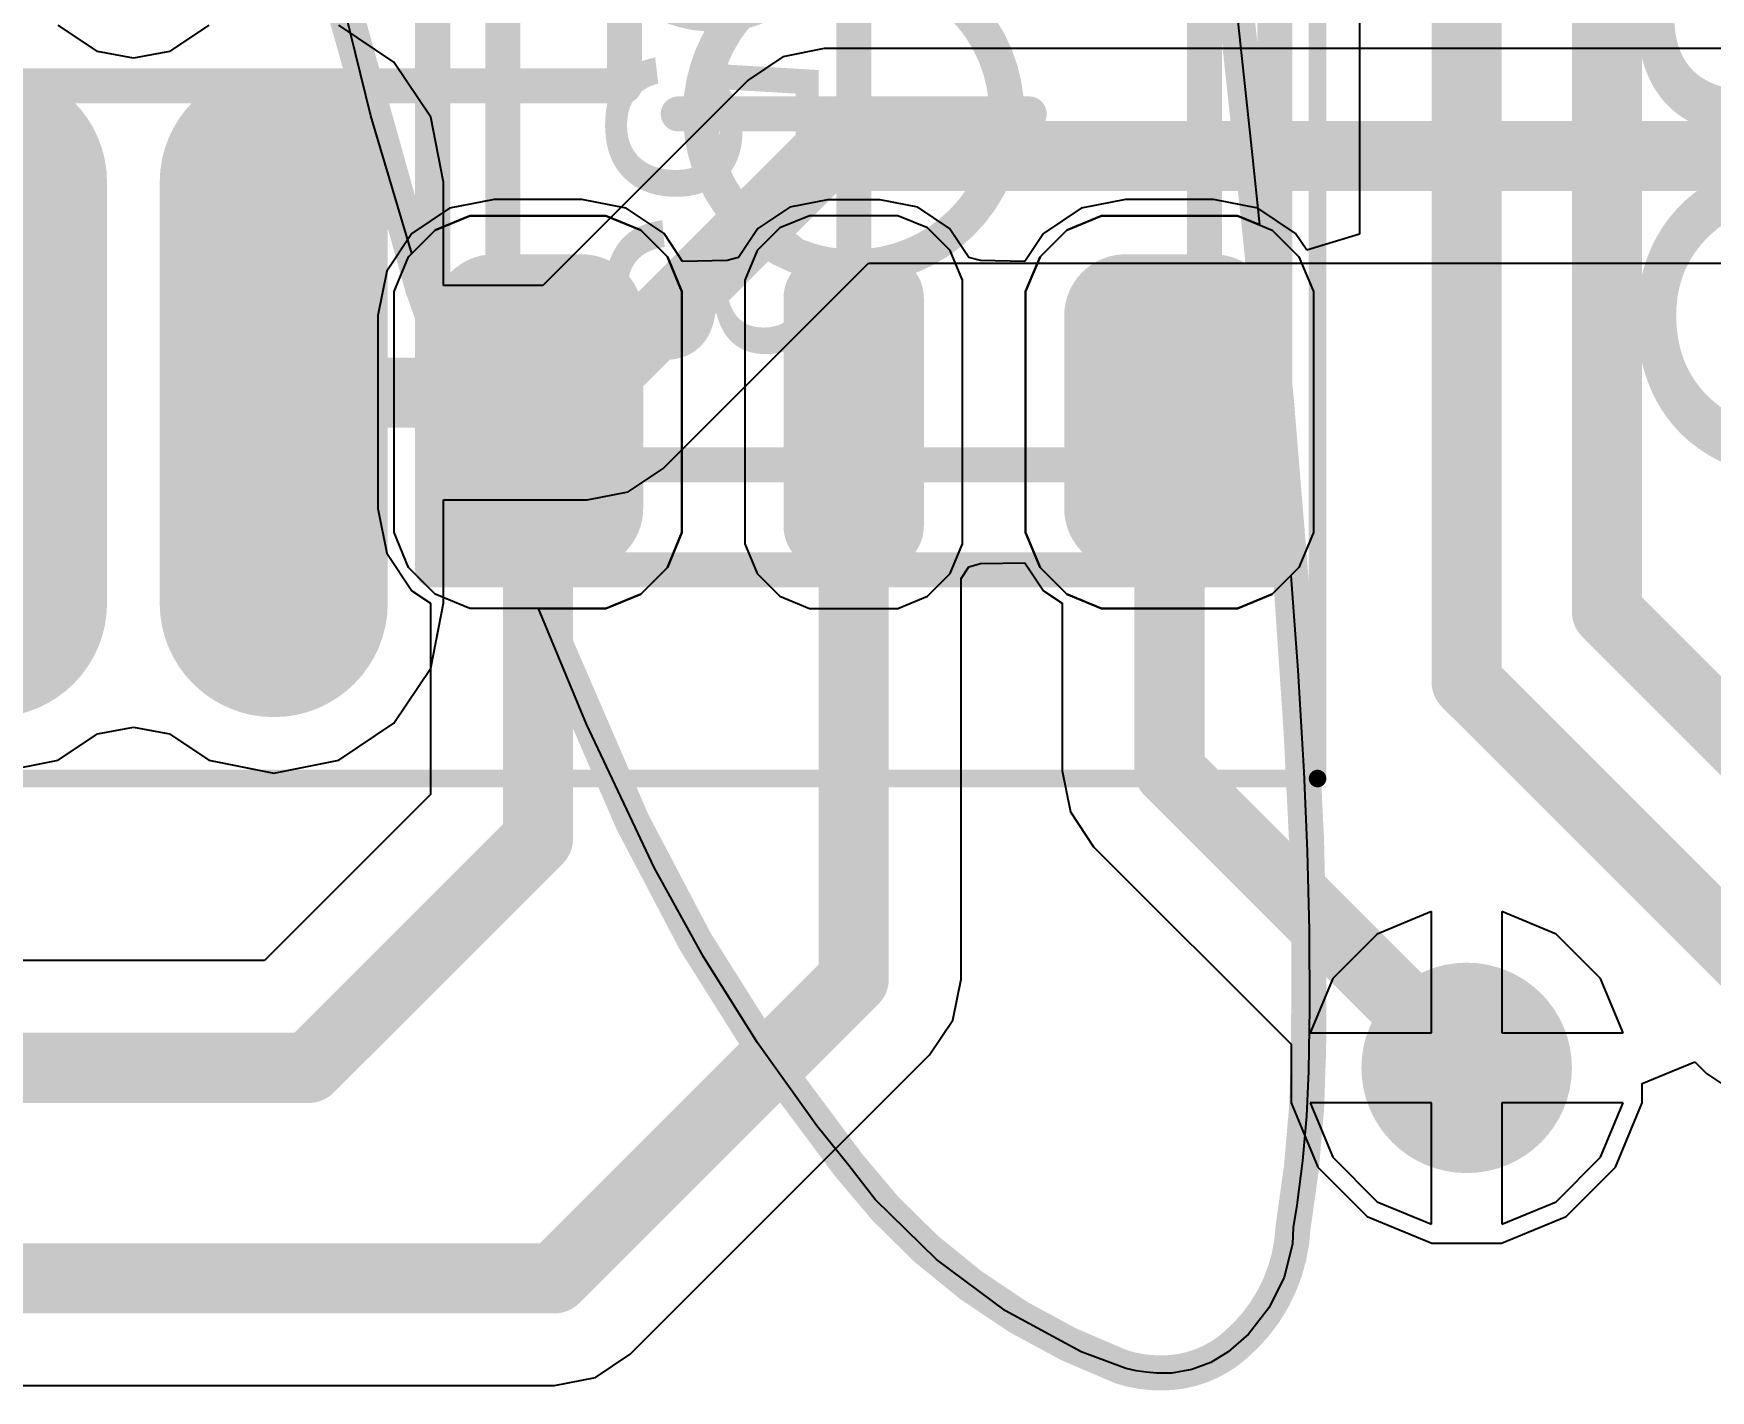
# Model space of a CAD drawing. Header units: inches. Extents: x -52 to 109, y 0 to 35.
# Drawn here: x 70.915 to 75.695, y 3.48 to 7.349 of the extents above; entities that cross this region are included whole.
import ezdxf

# ---------------------------------------------------------------- set-up
doc = ezdxf.new("R2010")
doc.units = ezdxf.units.IN
for name, color, linetype in [('Bottom 3D Body', 216, 'Continuous'), ('Bottom Courtyard', 56, 'Continuous'), ('Bottom Layer', 5, 'Continuous'), ('Bottom Overlay', 54, 'Continuous'), ('Bottom Paste', 16, 'Continuous'), ('Bottom Solder', 6, 'Continuous'), ('Mechanical 1', 6, 'Continuous'), ('Mechanical 4', 56, 'Continuous'), ('Top Component Outline', 56, 'Continuous'), ('Top Courtyard', 56, 'Continuous'), ('Top Layer', 1, 'Continuous'), ('Top Overlay', 2, 'Continuous'), ('Top Paste', 8, 'Continuous'), ('Top Solder', 216, 'Continuous'), ('Via Holes', 16, 'Continuous')]:
    doc.layers.add(name, color=color, linetype=linetype)
doc.styles.add('Arial', font='', dxfattribs={"height": 0.2})
doc.styles.get('Arial').set_extended_font_data('Arial')

# ---------------------------------------------------------------- blocks, each defined once
blk = doc.blocks.new('APA_RGB_LED_2020_380')
at = {"layer": 'Top Layer'}
h = blk.add_hatch(color=1, dxfattribs=at)
edge = h.paths.add_edge_path()
edge.add_arc((-1.125, 1.025), 0.125, 90, 180)
edge.add_line((-1.25, 1.025), (-1.25, 0.775))
edge.add_arc((-1.125, 0.775), 0.125, 180, 270)
edge.add_line((-1.125, 0.65), (-0.575, 0.65))
edge.add_arc((-0.575, 0.775), 0.125, 270, 360)
edge.add_line((-0.45, 0.775), (-0.45, 1.025))
edge.add_arc((-0.575, 1.025), 0.125, 0, 90)
edge.add_line((-0.575, 1.15), (-1.125, 1.15))
h = blk.add_hatch(color=1, dxfattribs=at)
edge = h.paths.add_edge_path()
edge.add_arc((0.575, 1.025), 0.125, 90, 180)
edge.add_line((0.45, 1.025), (0.45, 0.775))
edge.add_arc((0.575, 0.775), 0.125, 180, 270)
edge.add_line((0.575, 0.65), (1.125, 0.65))
edge.add_arc((1.125, 0.775), 0.125, 270, 360)
edge.add_line((1.25, 0.775), (1.25, 1.025))
edge.add_arc((1.125, 1.025), 0.125, 0, 90)
edge.add_line((1.125, 1.15), (0.575, 1.15))
h = blk.add_hatch(color=1, dxfattribs=at)
edge = h.paths.add_edge_path()
edge.add_arc((-1.175, 0.075), 0.075, 90, 180)
edge.add_line((-1.25, 0.075), (-1.25, -0.075))
edge.add_arc((-1.175, -0.075), 0.075, 180, 270)
edge.add_line((-1.175, -0.15), (-0.525, -0.15))
edge.add_arc((-0.525, -0.075), 0.075, 270, 360)
edge.add_line((-0.45, -0.075), (-0.45, 0.075))
edge.add_arc((-0.525, 0.075), 0.075, 0, 90)
edge.add_line((-0.525, 0.15), (-1.175, 0.15))
h = blk.add_hatch(color=1, dxfattribs=at)
edge = h.paths.add_edge_path()
edge.add_arc((0.525, 0.075), 0.075, 90, 180)
edge.add_line((0.45, 0.075), (0.45, -0.075))
edge.add_arc((0.525, -0.075), 0.075, 180, 270)
edge.add_line((0.525, -0.15), (1.175, -0.15))
edge.add_arc((1.175, -0.075), 0.075, 270, 360)
edge.add_line((1.25, -0.075), (1.25, 0.075))
edge.add_arc((1.175, 0.075), 0.075, 0, 90)
edge.add_line((1.175, 0.15), (0.525, 0.15))
blk.add_hatch(color=1, dxfattribs=at).paths.add_polyline_path([(-1.25, -0.65), (-0.45, -0.65), (-0.45, -1.15), (-1.25, -1.15)])
h = blk.add_hatch(color=1, dxfattribs=at)
edge = h.paths.add_edge_path()
edge.add_arc((0.575, -0.775), 0.125, 90, 180)
edge.add_line((0.45, -0.775), (0.45, -1.025))
edge.add_arc((0.575, -1.025), 0.125, 180, 270)
edge.add_line((0.575, -1.15), (1.125, -1.15))
edge.add_arc((1.125, -1.025), 0.125, 270, 360)
edge.add_line((1.25, -1.025), (1.25, -0.775))
edge.add_arc((1.125, -0.775), 0.125, 0, 90)
edge.add_line((1.125, -0.65), (0.575, -0.65))
at = {"layer": 'Top Paste'}
h = blk.add_hatch(color=8, dxfattribs=at)
edge = h.paths.add_edge_path()
edge.add_arc((-1.125, 1.025), 0.125, 90, 180)
edge.add_line((-1.25, 1.025), (-1.25, 0.775))
edge.add_arc((-1.125, 0.775), 0.125, 180, 270)
edge.add_line((-1.125, 0.65), (-0.575, 0.65))
edge.add_arc((-0.575, 0.775), 0.125, 270, 360)
edge.add_line((-0.45, 0.775), (-0.45, 1.025))
edge.add_arc((-0.575, 1.025), 0.125, 0, 90)
edge.add_line((-0.575, 1.15), (-1.125, 1.15))
h = blk.add_hatch(color=8, dxfattribs=at)
edge = h.paths.add_edge_path()
edge.add_arc((0.575, 1.025), 0.125, 90, 180)
edge.add_line((0.45, 1.025), (0.45, 0.775))
edge.add_arc((0.575, 0.775), 0.125, 180, 270)
edge.add_line((0.575, 0.65), (1.125, 0.65))
edge.add_arc((1.125, 0.775), 0.125, 270, 360)
edge.add_line((1.25, 0.775), (1.25, 1.025))
edge.add_arc((1.125, 1.025), 0.125, 0, 90)
edge.add_line((1.125, 1.15), (0.575, 1.15))
h = blk.add_hatch(color=8, dxfattribs=at)
edge = h.paths.add_edge_path()
edge.add_arc((-1.175, 0.075), 0.075, 90, 180)
edge.add_line((-1.25, 0.075), (-1.25, -0.075))
edge.add_arc((-1.175, -0.075), 0.075, 180, 270)
edge.add_line((-1.175, -0.15), (-0.525, -0.15))
edge.add_arc((-0.525, -0.075), 0.075, 270, 360)
edge.add_line((-0.45, -0.075), (-0.45, 0.075))
edge.add_arc((-0.525, 0.075), 0.075, 0, 90)
edge.add_line((-0.525, 0.15), (-1.175, 0.15))
h = blk.add_hatch(color=8, dxfattribs=at)
edge = h.paths.add_edge_path()
edge.add_arc((0.525, 0.075), 0.075, 90, 180)
edge.add_line((0.45, 0.075), (0.45, -0.075))
edge.add_arc((0.525, -0.075), 0.075, 180, 270)
edge.add_line((0.525, -0.15), (1.175, -0.15))
edge.add_arc((1.175, -0.075), 0.075, 270, 360)
edge.add_line((1.25, -0.075), (1.25, 0.075))
edge.add_arc((1.175, 0.075), 0.075, 0, 90)
edge.add_line((1.175, 0.15), (0.525, 0.15))
blk.add_hatch(color=8, dxfattribs=at).paths.add_polyline_path([(-1.25, -0.65), (-0.45, -0.65), (-0.45, -1.15), (-1.25, -1.15)])
h = blk.add_hatch(color=8, dxfattribs=at)
edge = h.paths.add_edge_path()
edge.add_arc((0.575, -0.775), 0.125, 90, 180)
edge.add_line((0.45, -0.775), (0.45, -1.025))
edge.add_arc((0.575, -1.025), 0.125, 180, 270)
edge.add_line((0.575, -1.15), (1.125, -1.15))
edge.add_arc((1.125, -1.025), 0.125, 270, 360)
edge.add_line((1.25, -1.025), (1.25, -0.775))
edge.add_arc((1.125, -0.775), 0.125, 0, 90)
edge.add_line((1.125, -0.65), (0.575, -0.65))
at = {"layer": 'Top Solder'}
h = blk.add_hatch(color=216, dxfattribs=at)
edge = h.paths.add_edge_path()
edge.add_arc((-1.125, 1.025), 0.175, 90, 180)
edge.add_line((-1.3, 1.025), (-1.3, 0.775))
edge.add_arc((-1.125, 0.775), 0.175, 180, 270)
edge.add_line((-1.125, 0.6), (-0.575, 0.6))
edge.add_arc((-0.575, 0.775), 0.175, 270, 360)
edge.add_line((-0.4, 0.775), (-0.4, 1.025))
edge.add_arc((-0.575, 1.025), 0.175, 0, 90)
edge.add_line((-0.575, 1.2), (-1.125, 1.2))
h = blk.add_hatch(color=216, dxfattribs=at)
edge = h.paths.add_edge_path()
edge.add_arc((0.575, 1.025), 0.175, 90, 180)
edge.add_line((0.4, 1.025), (0.4, 0.775))
edge.add_arc((0.575, 0.775), 0.175, 180, 270)
edge.add_line((0.575, 0.6), (1.125, 0.6))
edge.add_arc((1.125, 0.775), 0.175, 270, 360)
edge.add_line((1.3, 0.775), (1.3, 1.025))
edge.add_arc((1.125, 1.025), 0.175, 0, 90)
edge.add_line((1.125, 1.2), (0.575, 1.2))
h = blk.add_hatch(color=216, dxfattribs=at)
edge = h.paths.add_edge_path()
edge.add_arc((-1.175, 0.075), 0.125, 90, 180)
edge.add_line((-1.3, 0.075), (-1.3, -0.075))
edge.add_arc((-1.175, -0.075), 0.125, 180, 270)
edge.add_line((-1.175, -0.2), (-0.525, -0.2))
edge.add_arc((-0.525, -0.075), 0.125, 270, 360)
edge.add_line((-0.4, -0.075), (-0.4, 0.075))
edge.add_arc((-0.525, 0.075), 0.125, 0, 90)
edge.add_line((-0.525, 0.2), (-1.175, 0.2))
h = blk.add_hatch(color=216, dxfattribs=at)
edge = h.paths.add_edge_path()
edge.add_arc((0.525, 0.075), 0.125, 90, 180)
edge.add_line((0.4, 0.075), (0.4, -0.075))
edge.add_arc((0.525, -0.075), 0.125, 180, 270)
edge.add_line((0.525, -0.2), (1.175, -0.2))
edge.add_arc((1.175, -0.075), 0.125, 270, 360)
edge.add_line((1.3, -0.075), (1.3, 0.075))
edge.add_arc((1.175, 0.075), 0.125, 0, 90)
edge.add_line((1.175, 0.2), (0.525, 0.2))
blk.add_hatch(color=216, dxfattribs=at).paths.add_polyline_path([(-1.3, -0.6), (-0.4, -0.6), (-0.4, -1.2), (-1.3, -1.2)])
h = blk.add_hatch(color=216, dxfattribs=at)
edge = h.paths.add_edge_path()
edge.add_arc((0.575, -0.775), 0.175, 90, 180)
edge.add_line((0.4, -0.775), (0.4, -1.025))
edge.add_arc((0.575, -1.025), 0.175, 180, 270)
edge.add_line((0.575, -1.2), (1.125, -1.2))
edge.add_arc((1.125, -1.025), 0.175, 270, 360)
edge.add_line((1.3, -1.025), (1.3, -0.775))
edge.add_arc((1.125, -0.775), 0.175, 0, 90)
edge.add_line((1.125, -0.6), (0.575, -0.6))
at = {"layer": 'Top Component Outline'}
for points in [[(1, 1, 0.1, 0.1, 0), (-1, 1, 0.1, 0.1, 0)], [(-1, -1, 0.1, 0.1, 0), (-1, 1, 0.1, 0.1, 0)], [(1, -1, 0.1, 0.1, 0), (1, 1, 0.1, 0.1, 0)], [(1, -1, 0.1, 0.1, 0), (-1, -1, 0.1, 0.1, 0)]]:
    blk.add_lwpolyline(points, format="xyseb", dxfattribs=at)
for points in [[(-1.025, 1, 0.05, 0.05, 1), (-0.975, 1, 0.05, 0.05, 1)], [(-1.025, 1, 0.05, 0.05, 1), (-0.975, 1, 0.05, 0.05, 1)], [(0.975, 1, 0.05, 0.05, 1), (1.025, 1, 0.05, 0.05, 1)], [(0.975, 1, 0.05, 0.05, 1), (1.025, 1, 0.05, 0.05, 1)], [(-1.025, -1, 0.05, 0.05, 1), (-0.975, -1, 0.05, 0.05, 1)], [(-1.025, -1, 0.05, 0.05, 1), (-0.975, -1, 0.05, 0.05, 1)], [(0.975, -1, 0.05, 0.05, 1), (1.025, -1, 0.05, 0.05, 1)], [(0.975, -1, 0.05, 0.05, 1), (1.025, -1, 0.05, 0.05, 1)]]:
    blk.add_lwpolyline(points, format="xyseb", close=True, dxfattribs=at)
at = {"layer": 'Top Courtyard'}
for points in [[(-1.3, -1.2, 0.1, 0.1, 0), (-1.3, 1.2, 0.1, 0.1, 0)], [(1.3, 1.2, 0.1, 0.1, 0), (-1.3, 1.2, 0.1, 0.1, 0)], [(1.3, -1.2, 0.1, 0.1, 0), (1.3, 1.2, 0.1, 0.1, 0)], [(0, -0.5, 0.1, 0.1, 0), (0, 0.5, 0.1, 0.1, 0)], [(0.5, 0, 0.1, 0.1, 0), (-0.5, 0, 0.1, 0.1, 0)], [(1.3, -1.2, 0.1, 0.1, 0), (-1.3, -1.2, 0.1, 0.1, 0)]]:
    blk.add_lwpolyline(points, format="xyseb", dxfattribs=at)
for points in [[(-1.325, 1.2, 0.05, 0.05, 1), (-1.275, 1.2, 0.05, 0.05, 1)], [(-1.325, 1.2, 0.05, 0.05, 1), (-1.275, 1.2, 0.05, 0.05, 1)], [(1.275, 1.2, 0.05, 0.05, 1), (1.325, 1.2, 0.05, 0.05, 1)], [(1.275, 1.2, 0.05, 0.05, 1), (1.325, 1.2, 0.05, 0.05, 1)], [(-0.025, 0.5, 0.05, 0.05, 1), (0.025, 0.5, 0.05, 0.05, 1)], [(-0.525, 0, 0.05, 0.05, 1), (-0.475, 0, 0.05, 0.05, 1)], [(0.475, 0, 0.05, 0.05, 1), (0.525, 0, 0.05, 0.05, 1)], [(-0.025, -0.5, 0.05, 0.05, 1), (0.025, -0.5, 0.05, 0.05, 1)], [(-1.325, -1.2, 0.05, 0.05, 1), (-1.275, -1.2, 0.05, 0.05, 1)], [(-1.325, -1.2, 0.05, 0.05, 1), (-1.275, -1.2, 0.05, 0.05, 1)], [(1.275, -1.2, 0.05, 0.05, 1), (1.325, -1.2, 0.05, 0.05, 1)], [(1.275, -1.2, 0.05, 0.05, 1), (1.325, -1.2, 0.05, 0.05, 1)]]:
    blk.add_lwpolyline(points, format="xyseb", close=True, dxfattribs=at)
at = {"layer": 'Top Overlay'}
for p, q in [((-1.2929, 1.2689), (-1.1937, 1.31)), ((-1.1937, 1.31), (-1.14, 1.31)), ((-1.14, 1.31), (-1.14, 1.31)), ((-1.14, 1.31), (-0.56, 1.31)), ((-0.56, 1.31), (-0.5063, 1.31)), ((-0.5063, 1.31), (-0.4071, 1.2689)), ((0.4071, 1.2689), (0.5063, 1.31)), ((0.5063, 1.31), (0.56, 1.31)), ((0.56, 1.31), (0.56, 1.31)), ((0.56, 1.31), (1.14, 1.31)), ((1.14, 1.31), (1.1937, 1.31)), ((1.1937, 1.31), (1.2929, 1.2689)), ((-1.3689, 1.1929), (-1.2929, 1.2689)), ((-0.4071, 1.2689), (-0.3311, 1.1929)), ((0.3311, 1.1929), (0.4071, 1.2689)), ((1.2929, 1.2689), (1.3689, 1.1929)), ((-1.41, 1.0937), (-1.3689, 1.1929)), ((-0.3311, 1.1929), (-0.29, 1.0937)), ((0.29, 1.0937), (0.3311, 1.1929)), ((1.3689, 1.1929), (1.41, 1.0937)), ((-1.41, 1.04), (-1.41, 1.0937)), ((-0.29, 1.0937), (-0.29, 1.04)), ((0.29, 1.04), (0.29, 1.0937)), ((1.41, 1.0937), (1.41, 1.04)), ((-1.41, 0.76), (-1.41, 1.04)), ((-0.29, 1.04), (-0.29, 1.04)), ((-0.29, 1.04), (-0.29, 0.76)), ((0.29, 0.76), (0.29, 1.04)), ((1.41, 1.04), (1.41, 1.04)), ((1.41, 1.04), (1.41, 0.76)), ((-1.41, 0.76), (-1.41, 0.76)), ((-1.41, 0.7063), (-1.41, 0.76)), ((-0.29, 0.76), (-0.29, 0.7063)), ((0.29, 0.76), (0.29, 0.76)), ((0.29, 0.7063), (0.29, 0.76)), ((1.41, 0.76), (1.41, 0.7063)), ((-1.3689, 0.6071), (-1.41, 0.7063)), ((-0.29, 0.7063), (-0.3311, 0.6071)), ((0.3311, 0.6071), (0.29, 0.7063)), ((1.41, 0.7063), (1.3689, 0.6071)), ((-1.2929, 0.5311), (-1.3689, 0.6071)), ((-0.3311, 0.6071), (-0.4071, 0.5311)), ((0.4071, 0.5311), (0.3311, 0.6071)), ((1.3689, 0.6071), (1.2929, 0.5311)), ((-1.1937, 0.49), (-1.2929, 0.5311)), ((-0.4071, 0.5311), (-0.5063, 0.49)), ((0.5063, 0.49), (0.4071, 0.5311)), ((1.2929, 0.5311), (1.1937, 0.49)), ((-1.14, 0.49), (-1.1937, 0.49)), ((-0.56, 0.49), (-1.14, 0.49)), ((-0.5063, 0.49), (-0.56, 0.49)), ((-0.56, 0.49), (-0.56, 0.49)), ((0.56, 0.49), (0.5063, 0.49)), ((1.14, 0.49), (0.56, 0.49)), ((1.1937, 0.49), (1.14, 0.49)), ((1.14, 0.49), (1.14, 0.49)), ((-1.2258, 0.31), (-1.3103, 0.275)), ((-1.18, 0.31), (-1.2258, 0.31)), ((-0.52, 0.31), (-1.18, 0.31)), ((-0.4742, 0.31), (-0.52, 0.31)), ((-0.52, 0.31), (-0.52, 0.31)), ((-0.3897, 0.275), (-0.4742, 0.31)), ((0.4743, 0.31), (0.3897, 0.275)), ((0.52, 0.31), (0.4743, 0.31)), ((1.18, 0.31), (0.52, 0.31)), ((1.2258, 0.31), (1.18, 0.31)), ((1.18, 0.31), (1.18, 0.31)), ((1.3103, 0.275), (1.2258, 0.31)), ((-1.3103, 0.275), (-1.375, 0.2103)), ((-0.325, 0.2103), (-0.3897, 0.275)), ((0.3897, 0.275), (0.325, 0.2103)), ((1.375, 0.2103), (1.3103, 0.275)), ((-1.375, 0.2103), (-1.41, 0.1257)), ((-0.29, 0.1257), (-0.325, 0.2103)), ((0.325, 0.2103), (0.29, 0.1257)), ((1.41, 0.1257), (1.375, 0.2103)), ((-1.41, 0.1257), (-1.41, 0.08)), ((-0.29, 0.08), (-0.29, 0.1257)), ((0.29, 0.1257), (0.29, 0.08)), ((1.41, 0.08), (1.41, 0.1257)), ((-1.41, 0.08), (-1.41, -0.08)), ((-1.41, 0.08), (-1.41, 0.08)), ((-0.29, -0.08), (-0.29, 0.08)), ((0.29, 0.08), (0.29, -0.08)), ((0.29, 0.08), (0.29, 0.08)), ((1.41, -0.08), (1.41, 0.08)), ((-1.41, -0.08), (-1.41, -0.1258)), ((-0.29, -0.1258), (-0.29, -0.08)), ((-0.29, -0.08), (-0.29, -0.08)), ((0.29, -0.08), (0.29, -0.1258)), ((1.41, -0.1258), (1.41, -0.08)), ((1.41, -0.08), (1.41, -0.08)), ((-1.41, -0.1258), (-1.375, -0.2103)), ((-0.325, -0.2103), (-0.29, -0.1258)), ((0.29, -0.1258), (0.325, -0.2103)), ((1.375, -0.2103), (1.41, -0.1258)), ((-1.375, -0.2103), (-1.3103, -0.275)), ((-0.3897, -0.275), (-0.325, -0.2103)), ((0.325, -0.2103), (0.3897, -0.275)), ((1.3103, -0.275), (1.375, -0.2103)), ((-1.3103, -0.275), (-1.2258, -0.31)), ((-0.4742, -0.31), (-0.3897, -0.275)), ((0.3897, -0.275), (0.4743, -0.31)), ((1.2258, -0.31), (1.3103, -0.275)), ((-1.2258, -0.31), (-1.18, -0.31)), ((-1.18, -0.31), (-1.18, -0.31)), ((-1.18, -0.31), (-0.52, -0.31)), ((-0.52, -0.31), (-0.4742, -0.31)), ((0.4743, -0.31), (0.52, -0.31)), ((0.52, -0.31), (0.52, -0.31)), ((0.52, -0.31), (1.18, -0.31)), ((1.18, -0.31), (1.2258, -0.31)), ((-1.41, -1.31), (-1.41, -0.49)), ((-1.41, -0.49), (-0.29, -0.49)), ((-0.29, -0.49), (-0.29, -1.31)), ((0.4071, -0.5311), (0.5063, -0.49)), ((0.5063, -0.49), (0.56, -0.49)), ((0.56, -0.49), (0.56, -0.49)), ((0.56, -0.49), (1.14, -0.49)), ((1.14, -0.49), (1.1937, -0.49)), ((1.1937, -0.49), (1.2929, -0.5311)), ((0.3311, -0.6071), (0.4071, -0.5311)), ((1.2929, -0.5311), (1.3689, -0.6071)), ((0.29, -0.7063), (0.3311, -0.6071)), ((1.3689, -0.6071), (1.41, -0.7063)), ((0.29, -0.76), (0.29, -0.7063)), ((1.41, -0.7063), (1.41, -0.76)), ((0.29, -1.04), (0.29, -0.76)), ((1.41, -0.76), (1.41, -0.76)), ((1.41, -0.76), (1.41, -1.04)), ((0.29, -1.04), (0.29, -1.04)), ((0.29, -1.0937), (0.29, -1.04)), ((1.41, -1.04), (1.41, -1.0937)), ((0.3311, -1.1929), (0.29, -1.0937)), ((1.41, -1.0937), (1.3689, -1.1929)), ((0.4071, -1.2689), (0.3311, -1.1929)), ((1.3689, -1.1929), (1.2929, -1.2689)), ((0.5063, -1.31), (0.4071, -1.2689)), ((1.2929, -1.2689), (1.1937, -1.31)), ((-0.29, -1.31), (-1.41, -1.31)), ((0.56, -1.31), (0.5063, -1.31)), ((1.14, -1.31), (0.56, -1.31)), ((1.1937, -1.31), (1.14, -1.31)), ((1.14, -1.31), (1.14, -1.31))]:
    blk.add_line(p, q, dxfattribs=at)
at = {"layer": 'Top Courtyard', "style": 'Arial'}
blk.add_text('D53', height=0.6, dxfattribs=at).set_placement((-0.8, -0.7))
blk = doc.blocks.new('TQFP80P1200X1200X120_44N_B_447')
at = {"layer": 'Bottom Layer'}
h = blk.add_hatch(color=5, dxfattribs=at)
edge = h.paths.add_edge_path()
edge.add_arc((5.275, 4), 0.275, 90, 270)
edge.add_line((5.275, 3.725), (6.475, 3.725))
edge.add_arc((6.475, 4), 0.275, 270, 450)
edge.add_line((6.475, 4.275), (5.275, 4.275))
h = blk.add_hatch(color=5, dxfattribs=at)
edge = h.paths.add_edge_path()
edge.add_arc((5.275, 3.2), 0.275, 90, 270)
edge.add_line((5.275, 2.925), (6.475, 2.925))
edge.add_arc((6.475, 3.2), 0.275, 270, 450)
edge.add_line((6.475, 3.475), (5.275, 3.475))
at = {"layer": 'Bottom Paste'}
h = blk.add_hatch(color=16, dxfattribs=at)
edge = h.paths.add_edge_path()
edge.add_arc((5.275, 4), 0.275, 90, 270)
edge.add_line((5.275, 3.725), (6.475, 3.725))
edge.add_arc((6.475, 4), 0.275, 270, 450)
edge.add_line((6.475, 4.275), (5.275, 4.275))
h = blk.add_hatch(color=16, dxfattribs=at)
edge = h.paths.add_edge_path()
edge.add_arc((5.275, 3.2), 0.275, 90, 270)
edge.add_line((5.275, 2.925), (6.475, 2.925))
edge.add_arc((6.475, 3.2), 0.275, 270, 450)
edge.add_line((6.475, 3.475), (5.275, 3.475))
at = {"layer": 'Bottom Solder'}
h = blk.add_hatch(color=6, dxfattribs=at)
edge = h.paths.add_edge_path()
edge.add_arc((5.275, 4), 0.325, 90, 270)
edge.add_line((5.275, 3.675), (6.475, 3.675))
edge.add_arc((6.475, 4), 0.325, 270, 450)
edge.add_line((6.475, 4.325), (5.275, 4.325))
h = blk.add_hatch(color=6, dxfattribs=at)
edge = h.paths.add_edge_path()
edge.add_arc((5.275, 3.2), 0.325, 90, 270)
edge.add_line((5.275, 2.875), (6.475, 2.875))
edge.add_arc((6.475, 3.2), 0.325, 270, 450)
edge.add_line((6.475, 3.525), (5.275, 3.525))
at = {"layer": 'Bottom 3D Body'}
for points in [[(5, 5, 0.1, 0.1, 0), (-5, 5, 0.1, 0.1, 0)], [(5, -5, 0.1, 0.1, 0), (5, 5, 0.1, 0.1, 0)]]:
    blk.add_lwpolyline(points, format="xyseb", dxfattribs=at)
blk.add_lwpolyline([(4.975, 5, 0.05, 0.05, 1), (5.025, 5, 0.05, 0.05, 1)], format="xyseb", close=True, dxfattribs=at)
blk.add_lwpolyline([(4.975, 5, 0.05, 0.05, 1), (5.025, 5, 0.05, 0.05, 1)], format="xyseb", close=True, dxfattribs=at)
at = {"layer": 'Bottom Courtyard'}
for points in [[(6.975, 6.975, 0.05, 0.05, 0), (-6.975, 6.975, 0.05, 0.05, 0)], [(6.975, -6.975, 0.05, 0.05, 0), (6.975, 6.975, 0.05, 0.05, 0)]]:
    blk.add_lwpolyline(points, format="xyseb", dxfattribs=at)
blk.add_lwpolyline([(6.9625, 6.975, 0.025, 0.025, 1), (6.9875, 6.975, 0.025, 0.025, 1)], format="xyseb", close=True, dxfattribs=at)
blk.add_lwpolyline([(6.9625, 6.975, 0.025, 0.025, 1), (6.9875, 6.975, 0.025, 0.025, 1)], format="xyseb", close=True, dxfattribs=at)

msp = doc.modelspace()

# ---------------------------------------------------------------- hatches: boundary and pattern name
at = {"layer": 'Bottom Layer'}
h = msp.add_hatch(color=5, dxfattribs=at)
edge = h.paths.add_edge_path()
edge.add_arc((75, 4.4), 0.3, 0, 360)
at = {"layer": 'Top Layer'}
h = msp.add_hatch(color=1, dxfattribs=at)
edge = h.paths.add_edge_path()
edge.add_arc((75, 4.4), 0.3, 0, 360)
at = {"layer": 'Via Holes'}
h = msp.add_hatch(color=7, dxfattribs=at)
edge = h.paths.add_edge_path()
edge.add_arc((75, 4.4), 0.15, 0, 360)

# ---------------------------------------------------------------- linework, layer by layer
at = {"layer": 'Bottom Layer'}
for p, q in [((71.0973, 7.2976), (70.9853, 7.3724)), ((71.4147, 7.3724), (71.3027, 7.2976)), ((71.9425, 7.2674), (71.7853, 7.3724)), ((71.2, 7.2783), (71.0973, 7.2976)), ((71.3027, 7.2976), (71.2, 7.2783)), ((72.0475, 7.1103), (71.9425, 7.2674)), ((73.0513, 7.2826), (72.9521, 7.2163)), ((73.1684, 7.3059), (73.0513, 7.2826)), ((77.65, 7.3059), (73.1684, 7.3059)), ((73.1684, 7.3059), (73.1684, 7.3059)), ((72.9521, 7.2163), (72.3666, 6.6309)), ((72.0843, 6.925), (72.0475, 7.1103)), ((72.0843, 6.6309), (72.0843, 6.925)), ((72.7096, 6.1087), (73.2951, 6.6941)), ((73.2951, 6.6941), (77.2, 6.6941)), ((72.3666, 6.6309), (72.0843, 6.6309)), ((72.6104, 6.0424), (72.7096, 6.1087)), ((72.4933, 6.0191), (72.6104, 6.0424)), ((72.0843, 5.725), (72.0843, 6.0191)), ((72.0843, 6.0191), (72.4933, 6.0191)), ((72.4933, 6.0191), (72.4933, 6.0191)), ((72.0475, 5.5396), (72.0843, 5.725)), ((71.9425, 5.3825), (72.0475, 5.5396)), ((71.0973, 5.3524), (71.2, 5.3717)), ((71.2, 5.3717), (71.3027, 5.3524)), ((71.7853, 5.2775), (71.9425, 5.3825)), ((70.9853, 5.2775), (71.0973, 5.3524)), ((71.3027, 5.3524), (71.4147, 5.2775)), ((70.8, 5.2407), (70.9853, 5.2775)), ((71.4147, 5.2775), (71.6, 5.2407)), ((71.6, 5.2407), (71.7853, 5.2775)), ((74.9, 4.8457), (74.7451, 4.7815)), ((74.9, 4.5), (74.9, 4.8457)), ((75.2549, 4.7815), (75.1, 4.8457)), ((75.1, 4.8457), (75.1, 4.5)), ((74.7451, 4.7815), (74.6185, 4.6549)), ((75.3815, 4.6549), (75.2549, 4.7815)), ((74.6185, 4.6549), (74.5543, 4.5)), ((75.4457, 4.5), (75.3815, 4.6549)), ((74.5543, 4.5), (74.9, 4.5)), ((75.1, 4.5), (75.4457, 4.5)), ((74.9, 4.3), (74.5543, 4.3)), ((74.5543, 4.3), (74.6185, 4.1451)), ((74.9, 3.9543), (74.9, 4.3)), ((75.4457, 4.3), (75.1, 4.3)), ((75.1, 4.3), (75.1, 3.9543)), ((75.3815, 4.1451), (75.4457, 4.3)), ((74.6185, 4.1451), (74.7451, 4.0185)), ((75.2549, 4.0185), (75.3815, 4.1451)), ((74.7451, 4.0185), (74.9, 3.9543)), ((75.1, 3.9543), (75.2549, 4.0185))]:
    msp.add_line(p, q, dxfattribs=at)
for points in [[(72.4933, 6.325, 0.2, 0.2, 0), (73.1684, 7, 0.2, 0.2, 0)], [(73.1684, 7, 0.2, 0.2, 0), (77.65, 7, 0.2, 0.2, 0)], [(71.6, 6.325, 0.2, 0.2, 0), (72.4933, 6.325, 0.2, 0.2, 0)]]:
    msp.add_lwpolyline(points, format="xyseb", dxfattribs=at)
for points in [[(73.1184, 7, 0.1, 0.1, 1), (73.2184, 7, 0.1, 0.1, 1)], [(73.1184, 7, 0.1, 0.1, 1), (73.2184, 7, 0.1, 0.1, 1)], [(71.55, 6.325, 0.1, 0.1, 1), (71.65, 6.325, 0.1, 0.1, 1)], [(72.4433, 6.325, 0.1, 0.1, 1), (72.5433, 6.325, 0.1, 0.1, 1)], [(72.4433, 6.325, 0.1, 0.1, 1), (72.5433, 6.325, 0.1, 0.1, 1)]]:
    msp.add_lwpolyline(points, format="xyseb", close=True, dxfattribs=at)
at = {"layer": 'Mechanical 1'}
for points in [[(72.8498, 7.2868, 0.1, 0.1, -0.303348), (73.253, 7.5562, 0.1, 0.1, 0)], [(73.5617, 7.4284, 0.1, 0.1, -0.198912), (73.6895, 7.1197, 0.1, 0.1, 0)], [(72.9444, 6.8111, 0.1, 0.1, -0.303347), (72.8498, 7.2868, 0.1, 0.1, 0)], [(73.6895, 7.1197, 0.1, 0.1, -0.303346), (73.4201, 6.7165, 0.1, 0.1, 0)], [(73.4201, 6.7165, 0.1, 0.1, -0.303345), (72.9444, 6.8111, 0.1, 0.1, 0)]]:
    msp.add_lwpolyline(points, format="xyseb", dxfattribs=at)
for points in [[(72.8248, 7.2868, 0.05, 0.05, 1), (72.8748, 7.2868, 0.05, 0.05, 1)], [(72.8248, 7.2868, 0.05, 0.05, 1), (72.8748, 7.2868, 0.05, 0.05, 1)], [(73.6645, 7.1197, 0.05, 0.05, 1), (73.7145, 7.1197, 0.05, 0.05, 1)], [(73.6645, 7.1197, 0.05, 0.05, 1), (73.7145, 7.1197, 0.05, 0.05, 1)], [(72.9194, 6.8111, 0.05, 0.05, 1), (72.9694, 6.8111, 0.05, 0.05, 1)], [(72.9194, 6.8111, 0.05, 0.05, 1), (72.9694, 6.8111, 0.05, 0.05, 1)], [(73.3951, 6.7165, 0.05, 0.05, 1), (73.4451, 6.7165, 0.05, 0.05, 1)], [(73.3951, 6.7165, 0.05, 0.05, 1), (73.4451, 6.7165, 0.05, 0.05, 1)]]:
    msp.add_lwpolyline(points, format="xyseb", close=True, dxfattribs=at)
at = {"layer": 'Mechanical 4'}
for points in [[(74.1907, 8.686, 0.1, 0.1, -0.006564), (74.4118, 6.7729, 0.1, 0.1, 0)], [(72.6221, 5.102, 0.1, 0.1, -0.050533), (71.8037, 7.4113, 0.1, 0.1, 0)], [(74.4118, 6.7729, 0.1, 0.1, -0.011186), (74.5284, 5.356, 0.1, 0.1, 0)], [(74.5284, 5.356, 0.1, 0.1, -0.019678), (74.5495, 4.4547, 0.1, 0.1, 0)], [(73.239, 4.1223, 0.1, 0.1, -0.058926), (72.6221, 5.102, 0.1, 0.1, 0)], [(74.5495, 4.4547, 0.1, 0.1, -0.039491), (74.5052, 3.9457, 0.1, 0.1, 0)], [(74.0155, 3.5479, 0.1, 0.1, -0.140604), (73.239, 4.1223, 0.1, 0.1, 0)], [(74.5052, 3.9457, 0.1, 0.1, -0.206251), (74.3415, 3.6104, 0.1, 0.1, 0)], [(74.3415, 3.6104, 0.1, 0.1, -0.185221), (74.1307, 3.5303, 0.1, 0.1, 0)], [(74.1307, 3.5303, 0.1, 0.1, -0.079975), (74.0155, 3.5479, 0.1, 0.1, 0)]]:
    msp.add_lwpolyline(points, format="xyseb", dxfattribs=at)
for points in [[(74.3868, 6.7729, 0.05, 0.05, 1), (74.4368, 6.7729, 0.05, 0.05, 1)], [(74.3868, 6.7729, 0.05, 0.05, 1), (74.4368, 6.7729, 0.05, 0.05, 1)], [(74.5034, 5.356, 0.05, 0.05, 1), (74.5534, 5.356, 0.05, 0.05, 1)], [(74.5034, 5.356, 0.05, 0.05, 1), (74.5534, 5.356, 0.05, 0.05, 1)], [(72.5971, 5.102, 0.05, 0.05, 1), (72.6471, 5.102, 0.05, 0.05, 1)], [(72.5971, 5.102, 0.05, 0.05, 1), (72.6471, 5.102, 0.05, 0.05, 1)], [(74.5245, 4.4547, 0.05, 0.05, 1), (74.5745, 4.4547, 0.05, 0.05, 1)], [(74.5245, 4.4547, 0.05, 0.05, 1), (74.5745, 4.4547, 0.05, 0.05, 1)], [(73.214, 4.1223, 0.05, 0.05, 1), (73.264, 4.1223, 0.05, 0.05, 1)], [(73.214, 4.1223, 0.05, 0.05, 1), (73.264, 4.1223, 0.05, 0.05, 1)], [(74.4802, 3.9457, 0.05, 0.05, 1), (74.5302, 3.9457, 0.05, 0.05, 1)], [(74.4802, 3.9457, 0.05, 0.05, 1), (74.5302, 3.9457, 0.05, 0.05, 1)], [(74.3165, 3.6104, 0.05, 0.05, 1), (74.3665, 3.6104, 0.05, 0.05, 1)], [(74.3165, 3.6104, 0.05, 0.05, 1), (74.3665, 3.6104, 0.05, 0.05, 1)], [(73.9905, 3.5479, 0.05, 0.05, 1), (74.0405, 3.5479, 0.05, 0.05, 1)], [(73.9905, 3.5479, 0.05, 0.05, 1), (74.0405, 3.5479, 0.05, 0.05, 1)], [(74.1057, 3.5303, 0.05, 0.05, 1), (74.1557, 3.5303, 0.05, 0.05, 1)], [(74.1057, 3.5303, 0.05, 0.05, 1), (74.1557, 3.5303, 0.05, 0.05, 1)]]:
    msp.add_lwpolyline(points, format="xyseb", close=True, dxfattribs=at)
at = {"layer": 'Top Layer'}
for p, q in [((74.6941, 7.608), (74.6941, 6.777)), ((72.1012, 6.8509), (71.9937, 6.7791)), ((72.228, 6.8761), (72.1012, 6.8509)), ((72.478, 6.8761), (72.228, 6.8761)), ((72.6049, 6.8509), (72.478, 6.8761)), ((72.7124, 6.7791), (72.6049, 6.8509)), ((73.0707, 6.8538), (72.9798, 6.793)), ((73.178, 6.8751), (73.0707, 6.8538)), ((73.328, 6.8751), (73.178, 6.8751)), ((73.4353, 6.8538), (73.328, 6.8751)), ((73.5263, 6.793), (73.4353, 6.8538)), ((73.9012, 6.8509), (73.7937, 6.7791)), ((74.028, 6.8761), (73.9012, 6.8509)), ((74.278, 6.8761), (74.028, 6.8761)), ((74.4049, 6.8509), (74.278, 6.8761)), ((74.5124, 6.7791), (74.4049, 6.8509)), ((72.9798, 6.793), (72.9247, 6.7106)), ((73.5813, 6.7106), (73.5263, 6.793)), ((71.9937, 6.7791), (71.9219, 6.6715)), ((72.7655, 6.6994), (72.7124, 6.7791)), ((73.7937, 6.7791), (73.7405, 6.6994)), ((74.5441, 6.7315), (74.5124, 6.7791)), ((74.6941, 6.777), (74.5441, 6.7315)), ((72.8922, 6.7016), (72.7655, 6.6994)), ((72.9247, 6.7106), (72.8922, 6.7016)), ((73.6139, 6.7016), (73.5813, 6.7106)), ((73.7405, 6.6994), (73.6139, 6.7016)), ((71.9219, 6.6715), (71.8967, 6.5447)), ((71.8967, 6.5447), (71.8967, 5.9947)), ((71.8967, 5.9947), (71.9219, 5.8679)), ((71.9219, 5.8679), (71.9937, 5.7604)), ((73.5813, 5.8289), (73.6139, 5.8379)), ((73.6139, 5.8379), (73.7405, 5.84)), ((73.7405, 5.84), (73.7937, 5.7604)), ((73.5589, 5.7953), (73.5813, 5.8289)), ((73.5589, 4.6531), (73.5589, 5.7953)), ((71.9937, 5.7604), (72.0472, 5.7247)), ((73.7937, 5.7604), (73.8472, 5.7247)), ((72.0472, 5.7247), (72.0472, 5.1797)), ((73.8472, 5.7247), (73.8472, 5.247)), ((73.8472, 5.247), (73.8472, 5.247)), ((73.8472, 5.247), (73.8705, 5.1299)), ((72.0472, 5.1797), (71.5733, 4.7059)), ((73.8705, 5.1299), (73.9368, 5.0307)), ((73.9368, 5.0307), (74.5, 4.4674)), ((71.5733, 4.7059), (70.4283, 4.7059)), ((73.5356, 4.536), (73.5589, 4.653)), ((73.5589, 4.653), (73.5589, 4.6531)), ((73.4693, 4.4368), (73.5356, 4.536)), ((74.5, 4.4674), (74.5, 4.3005)), ((72.6163, 3.5837), (73.4693, 4.4368)), ((73.4693, 4.4368), (73.4693, 4.4368)), ((75.5, 4.3553), (75.65, 4.4174)), ((75.65, 4.4174), (75.6837, 4.3837)), ((75.5, 4.3005), (75.5, 4.3553)), ((75.6837, 4.3837), (75.6837, 4.3837)), ((75.6837, 4.3837), (75.7829, 4.3174)), ((74.5, 4.3005), (74.5761, 4.1168)), ((75.4239, 4.1168), (75.5, 4.3005)), ((74.5761, 4.1168), (74.7168, 3.9761)), ((75.2832, 3.9761), (75.4239, 4.1168)), ((74.7168, 3.9761), (74.9005, 3.9)), ((75.0995, 3.9), (75.2832, 3.9761)), ((74.9005, 3.9), (75.0995, 3.9)), ((72.5171, 3.5174), (72.6163, 3.5837)), ((69.607, 3.4941), (72.4, 3.4941)), ((72.4, 3.4941), (72.5171, 3.5174)), ((72.4, 3.4941), (72.4, 3.4941))]:
    msp.add_line(p, q, dxfattribs=at)
for points in [[(75, 5.5, 0.2, 0.2, 0), (75, 18.3, 0.2, 0.2, 0)], [(75.4, 5.7, 0.2, 0.2, 0), (75.4, 18.1237, 0.2, 0.2, 0)], [(72.353, 5.053, 0.2, 0.2, 0), (72.353, 6.2697, 0.2, 0.2, 0)], [(73.253, 4.653, 0.2, 0.2, 0), (73.253, 6.2697, 0.2, 0.2, 0)], [(74.153, 5.247, 0.2, 0.2, 0), (74.153, 6.2697, 0.2, 0.2, 0)], [(75.4, 5.7, 0.2, 0.2, 0), (76, 5.1, 0.2, 0.2, 0)], [(75, 5.5, 0.2, 0.2, 0), (75.9, 4.6, 0.2, 0.2, 0)], [(74.153, 5.247, 0.2, 0.2, 0), (75, 4.4, 0.2, 0.2, 0)], [(71.7, 4.4, 0.2, 0.2, 0), (72.353, 5.053, 0.2, 0.2, 0)], [(72.4, 3.8, 0.2, 0.2, 0), (73.253, 4.653, 0.2, 0.2, 0)], [(70.2488, 4.4, 0.2, 0.2, 0), (71.7, 4.4, 0.2, 0.2, 0)], [(69.607, 3.8, 0.2, 0.2, 0), (72.4, 3.8, 0.2, 0.2, 0)]]:
    msp.add_lwpolyline(points, format="xyseb", dxfattribs=at)
for points in [[(72.303, 6.2697, 0.1, 0.1, 1), (72.403, 6.2697, 0.1, 0.1, 1)], [(73.203, 6.2697, 0.1, 0.1, 1), (73.303, 6.2697, 0.1, 0.1, 1)], [(74.103, 6.2697, 0.1, 0.1, 1), (74.203, 6.2697, 0.1, 0.1, 1)], [(75.35, 5.7, 0.1, 0.1, 1), (75.45, 5.7, 0.1, 0.1, 1)], [(75.35, 5.7, 0.1, 0.1, 1), (75.45, 5.7, 0.1, 0.1, 1)], [(74.95, 5.5, 0.1, 0.1, 1), (75.05, 5.5, 0.1, 0.1, 1)], [(74.95, 5.5, 0.1, 0.1, 1), (75.05, 5.5, 0.1, 0.1, 1)], [(74.103, 5.247, 0.1, 0.1, 1), (74.203, 5.247, 0.1, 0.1, 1)], [(74.103, 5.247, 0.1, 0.1, 1), (74.203, 5.247, 0.1, 0.1, 1)], [(72.303, 5.053, 0.1, 0.1, 1), (72.403, 5.053, 0.1, 0.1, 1)], [(72.303, 5.053, 0.1, 0.1, 1), (72.403, 5.053, 0.1, 0.1, 1)], [(73.203, 4.653, 0.1, 0.1, 1), (73.303, 4.653, 0.1, 0.1, 1)], [(73.203, 4.653, 0.1, 0.1, 1), (73.303, 4.653, 0.1, 0.1, 1)], [(71.65, 4.4, 0.1, 0.1, 1), (71.75, 4.4, 0.1, 0.1, 1)], [(71.65, 4.4, 0.1, 0.1, 1), (71.75, 4.4, 0.1, 0.1, 1)], [(74.95, 4.4, 0.1, 0.1, 1), (75.05, 4.4, 0.1, 0.1, 1)], [(72.35, 3.8, 0.1, 0.1, 1), (72.45, 3.8, 0.1, 0.1, 1)], [(72.35, 3.8, 0.1, 0.1, 1), (72.45, 3.8, 0.1, 0.1, 1)]]:
    msp.add_lwpolyline(points, format="xyseb", close=True, dxfattribs=at)
at = {"layer": 'Top Overlay'}
for p, q in [((71.8766, 7.114), (71.8038, 7.4122)), ((74.3446, 7.4097), (74.3879, 7.0127)), ((71.9936, 6.7221), (71.8766, 7.114)), ((74.3879, 7.0127), (74.4093, 6.8038)), ((72.0601, 6.7886), (71.9936, 6.7221)), ((72.1593, 6.8297), (72.0601, 6.7886)), ((72.5468, 6.8297), (72.1593, 6.8297)), ((72.646, 6.7886), (72.5468, 6.8297)), ((72.7219, 6.7127), (72.646, 6.7886)), ((73.0428, 6.7947), (72.9781, 6.73)), ((73.1273, 6.8297), (73.0428, 6.7947)), ((73.3788, 6.8297), (73.1273, 6.8297)), ((73.4633, 6.7947), (73.3788, 6.8297)), ((73.528, 6.73), (73.4633, 6.7947)), ((73.8601, 6.7886), (73.7842, 6.7127)), ((73.9593, 6.8297), (73.8601, 6.7886)), ((74.3468, 6.8297), (73.9593, 6.8297)), ((74.4093, 6.8038), (74.3468, 6.8297)), ((72.763, 6.6134), (72.7219, 6.7127)), ((72.9781, 6.73), (72.943, 6.6455)), ((73.563, 6.6455), (73.528, 6.73)), ((73.7842, 6.7127), (73.743, 6.6134)), ((72.943, 6.6455), (72.943, 6.5997)), ((73.563, 6.5997), (73.563, 6.6455)), ((72.763, 6.5597), (72.763, 6.6134)), ((72.943, 6.5997), (72.943, 5.9397)), ((73.563, 5.9397), (73.563, 6.5997)), ((73.743, 6.6134), (73.743, 6.5597)), ((72.763, 5.9797), (72.763, 6.5597)), ((73.743, 6.5597), (73.743, 5.9797)), ((72.763, 5.926), (72.763, 5.9797)), ((73.743, 5.9797), (73.743, 5.926)), ((72.943, 5.9397), (72.943, 5.894)), ((73.563, 5.894), (73.563, 5.9397)), ((72.7219, 5.8268), (72.763, 5.926)), ((72.943, 5.894), (72.9781, 5.8095)), ((73.528, 5.8095), (73.563, 5.894)), ((73.743, 5.926), (73.7842, 5.8268)), ((72.646, 5.7508), (72.7219, 5.8268)), ((72.9781, 5.8095), (73.0428, 5.7448)), ((73.4633, 5.7448), (73.528, 5.8095)), ((73.7842, 5.8268), (73.8601, 5.7508)), ((74.446, 5.7508), (74.4992, 5.8041)), ((74.4992, 5.8041), (74.5184, 5.5336)), ((72.5468, 5.7097), (72.646, 5.7508)), ((73.0428, 5.7448), (73.1273, 5.7097)), ((73.3788, 5.7097), (73.4633, 5.7448)), ((73.8601, 5.7508), (73.9593, 5.7097)), ((74.3468, 5.7097), (74.446, 5.7508)), ((72.4912, 5.3797), (72.3551, 5.7097)), ((72.3551, 5.7097), (72.5468, 5.7097)), ((73.1273, 5.7097), (73.3788, 5.7097)), ((73.9593, 5.7097), (74.3468, 5.7097)), ((74.5184, 5.5336), (74.529, 5.3562)), ((72.6223, 5.1022), (72.4912, 5.3797)), ((74.529, 5.3562), (74.5361, 5.2437)), ((74.5361, 5.2437), (74.5458, 5.0183)), ((72.6847, 4.9711), (72.6223, 5.1022)), ((74.5458, 5.0183), (74.551, 4.7929)), ((72.8246, 4.7168), (72.6847, 4.9711)), ((74.551, 4.7929), (74.5518, 4.5674)), ((72.9792, 4.4712), (72.8246, 4.7168)), ((74.5518, 4.5674), (74.55, 4.4546)), ((73.148, 4.2351), (72.9792, 4.4712)), ((74.55, 4.4546), (74.5495, 4.3906)), ((74.5495, 4.3906), (74.5435, 4.2628)), ((74.5435, 4.2628), (74.5324, 4.1353)), ((73.2392, 4.1222), (73.148, 4.2351)), ((73.3138, 4.025), (73.2392, 4.1222)), ((74.5324, 4.1353), (74.5162, 4.0083)), ((73.4886, 3.8533), (73.3138, 4.025)), ((74.5162, 4.0083), (74.5057, 3.9452)), ((74.5057, 3.9452), (74.5034, 3.897)), ((74.5034, 3.897), (74.4795, 3.8037)), ((73.6856, 3.7075), (73.4886, 3.8533)), ((74.4795, 3.8037), (74.4373, 3.7171)), ((73.901, 3.5906), (73.6856, 3.7075)), ((74.4373, 3.7171), (74.3784, 3.6408)), ((74.3784, 3.6408), (74.3419, 3.6094)), ((74.0158, 3.5477), (73.901, 3.5906)), ((74.3202, 3.5902), (74.2706, 3.5604)), ((74.3419, 3.6094), (74.3202, 3.5902)), ((74.0297, 3.5433), (74.0158, 3.5477)), ((74.058, 3.5365), (74.0297, 3.5433)), ((74.2164, 3.54), (74.1593, 3.5299)), ((74.2706, 3.5604), (74.2164, 3.54)), ((74.0868, 3.5321), (74.058, 3.5365)), ((74.1158, 3.53), (74.0868, 3.5321)), ((74.1304, 3.5301), (74.1158, 3.53)), ((74.1593, 3.5299), (74.1304, 3.5301))]:
    msp.add_line(p, q, dxfattribs=at)

# ---------------------------------------------------------------- block references
at = {"rotation": 270}
for name, p in [('TQFP80P1200X1200X120_44N_B_447', (67.6, 12.2)), ('APA_RGB_LED_2020_380', (73.253, 7.1197))]:
    msp.add_blockref(name, p, dxfattribs=at)

# ---------------------------------------------------------------- texts
at = {"layer": 'Bottom Overlay', "style": 'Arial', "text_generation_flag": 2}
msp.add_text('C3', height=1, rotation=270, dxfattribs=at).set_placement((75.5, 6))

doc.saveas('drawing.dxf')
